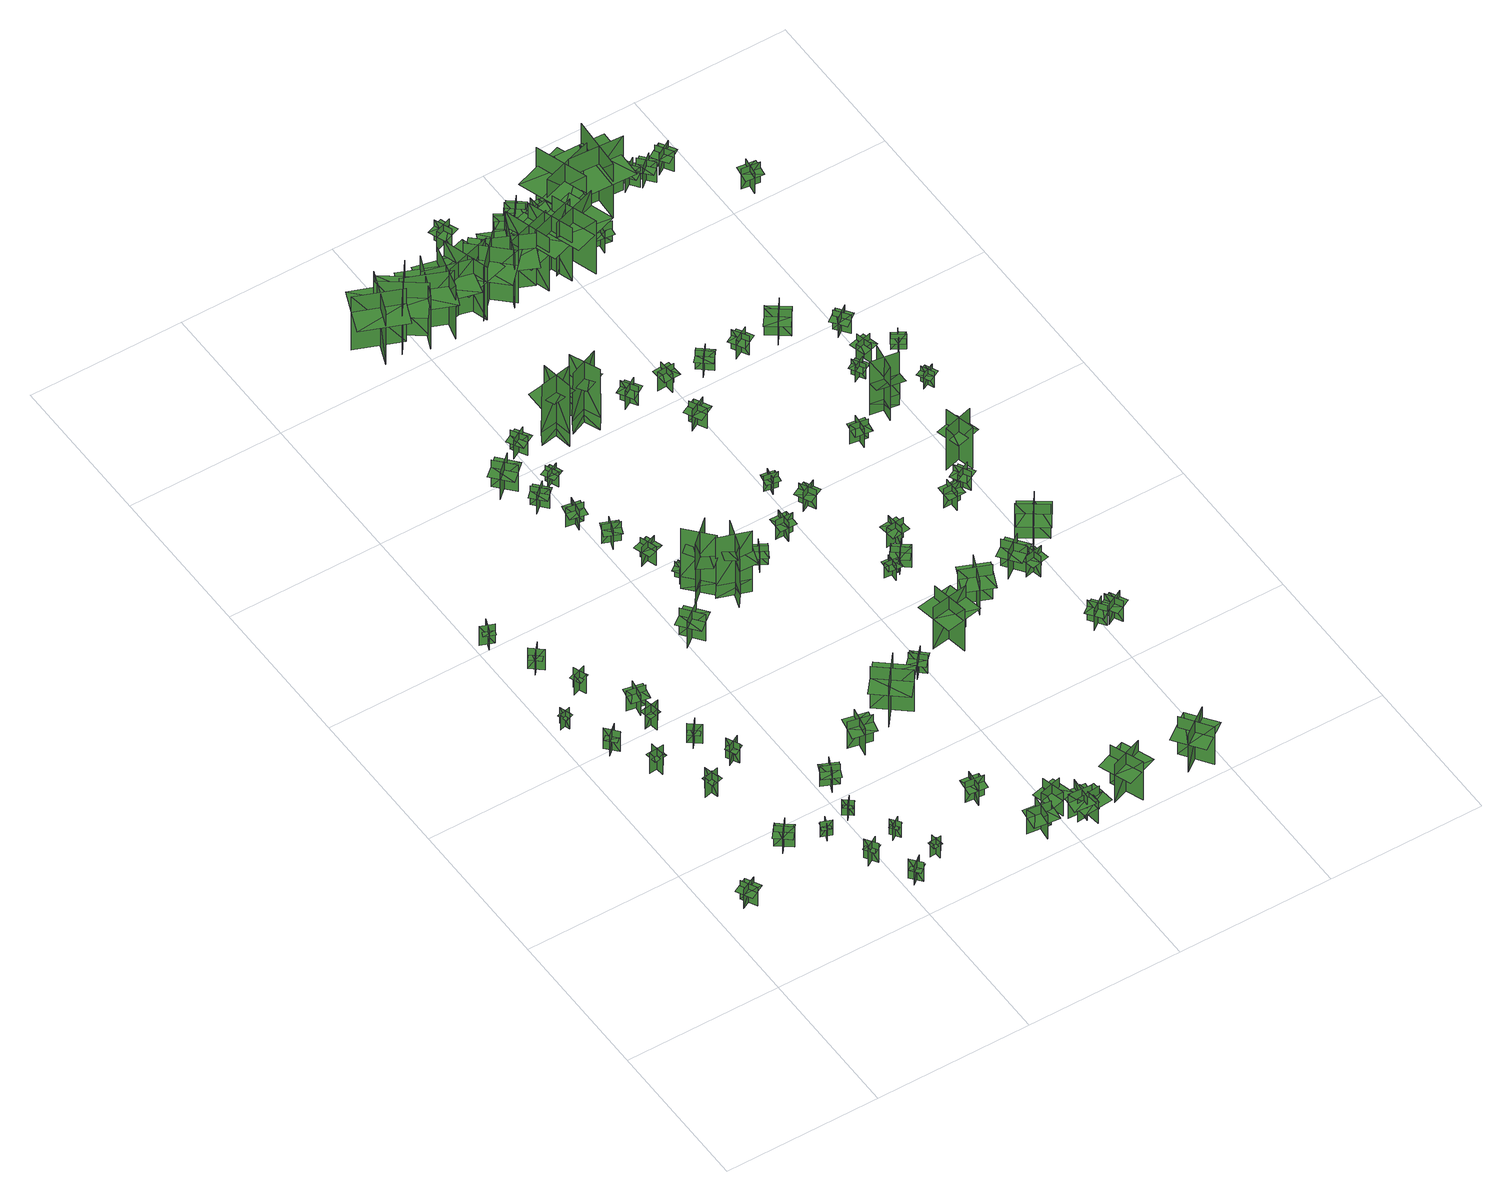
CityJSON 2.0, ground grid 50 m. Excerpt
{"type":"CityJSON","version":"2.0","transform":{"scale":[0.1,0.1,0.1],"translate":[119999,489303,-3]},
"CityObjects":{
"tree1":{"type":"SolitaryVegetationObject","geometry":[{"type":"MultiSurface","lod":"1","boundaries":[[[0,1,2]],[[0,2,3]],[[4,5,6]],[[4,6,7]],[[8,9,10]],[[8,10,11]],[[8,11,12]],[[8,12,13]]]}]},
"tree2":{"type":"SolitaryVegetationObject","geometry":[{"type":"MultiSurface","lod":"1","boundaries":[[[14,15,16]],[[14,16,17]],[[18,19,20]],[[18,20,21]],[[22,23,24]],[[22,24,25]],[[22,25,26]],[[22,26,27]]]}]},
"tree3":{"type":"SolitaryVegetationObject","geometry":[{"type":"MultiSurface","lod":"1","boundaries":[[[28,29,30]],[[28,30,31]],[[32,33,34]],[[32,34,35]],[[36,37,38]],[[36,38,39]],[[36,39,40]],[[36,40,41]]]}]},
"tree4":{"type":"SolitaryVegetationObject","geometry":[{"type":"MultiSurface","lod":"1","boundaries":[[[42,43,44]],[[42,44,45]],[[46,47,48]],[[46,48,49]],[[50,51,52]],[[50,52,53]],[[50,53,54]],[[50,54,55]]]}]},
"tree5":{"type":"SolitaryVegetationObject","geometry":[{"type":"MultiSurface","lod":"1","boundaries":[[[56,57,58]],[[56,58,59]],[[60,61,62]],[[60,62,63]],[[64,65,66]],[[64,66,67]],[[64,67,68]],[[64,68,69]]]}]},
"tree6":{"type":"SolitaryVegetationObject","geometry":[{"type":"MultiSurface","lod":"1","boundaries":[[[70,71,72]],[[70,72,73]],[[74,75,76]],[[74,76,77]],[[78,79,80]],[[78,80,81]],[[78,81,82]],[[78,82,83]]]}]},
"tree7":{"type":"SolitaryVegetationObject","geometry":[{"type":"MultiSurface","lod":"1","boundaries":[[[84,85,86]],[[84,86,87]],[[88,89,90]],[[88,90,91]],[[92,93,94]],[[92,94,95]],[[92,95,96]],[[92,96,97]]]}]},
"tree8":{"type":"SolitaryVegetationObject","geometry":[{"type":"MultiSurface","lod":"1","boundaries":[[[98,99,100]],[[98,100,101]],[[102,103,104]],[[102,104,105]],[[106,107,108]],[[106,108,109]],[[106,109,110]],[[106,110,111]]]}]},
"tree9":{"type":"SolitaryVegetationObject","geometry":[{"type":"MultiSurface","lod":"1","boundaries":[[[112,113,114]],[[112,114,115]],[[116,117,118]],[[116,118,119]],[[120,121,122]],[[120,122,123]],[[120,123,124]],[[120,124,125]]]}]},
"tree10":{"type":"SolitaryVegetationObject","geometry":[{"type":"MultiSurface","lod":"1","boundaries":[[[126,127,128]],[[126,128,129]],[[130,131,132]],[[130,132,133]],[[134,135,136]],[[134,136,137]],[[134,137,138]],[[134,138,139]]]}]},
"tree11":{"type":"SolitaryVegetationObject","geometry":[{"type":"MultiSurface","lod":"1","boundaries":[[[140,141,142]],[[140,142,143]],[[144,145,146]],[[144,146,147]],[[148,149,150]],[[148,150,151]],[[148,151,152]],[[148,152,153]]]}]},
"tree12":{"type":"SolitaryVegetationObject","geometry":[{"type":"MultiSurface","lod":"1","boundaries":[[[154,155,156]],[[154,156,157]],[[158,159,160]],[[158,160,161]],[[162,163,164]],[[162,164,165]],[[162,165,166]],[[162,166,167]]]}]},
"tree13":{"type":"SolitaryVegetationObject","geometry":[{"type":"MultiSurface","lod":"1","boundaries":[[[168,169,170]],[[168,170,171]],[[172,173,174]],[[172,174,175]],[[176,177,178]],[[176,178,179]],[[176,179,180]],[[176,180,181]]]}]},
"tree14":{"type":"SolitaryVegetationObject","geometry":[{"type":"MultiSurface","lod":"1","boundaries":[[[182,183,184]],[[182,184,185]],[[186,187,188]],[[186,188,189]],[[190,191,192]],[[190,192,193]],[[190,193,194]],[[190,194,195]]]}]},
"tree15":{"type":"SolitaryVegetationObject","geometry":[{"type":"MultiSurface","lod":"1","boundaries":[[[196,197,198]],[[196,198,199]],[[200,201,202]],[[200,202,203]],[[204,205,206]],[[204,206,207]],[[204,207,208]],[[204,208,209]]]}]},
"tree16":{"type":"SolitaryVegetationObject","geometry":[{"type":"MultiSurface","lod":"1","boundaries":[[[210,211,212]],[[210,212,213]],[[214,215,216]],[[214,216,217]],[[218,219,220]],[[218,220,221]],[[218,221,222]],[[218,222,223]]]}]},
"tree17":{"type":"SolitaryVegetationObject","geometry":[{"type":"MultiSurface","lod":"1","boundaries":[[[224,225,226]],[[224,226,227]],[[228,229,230]],[[228,230,231]],[[232,233,234]],[[232,234,235]],[[232,235,236]],[[232,236,237]]]}]},
"tree18":{"type":"SolitaryVegetationObject","geometry":[{"type":"MultiSurface","lod":"1","boundaries":[[[238,239,240]],[[238,240,241]],[[242,243,244]],[[242,244,245]],[[246,247,248]],[[246,248,249]],[[246,249,250]],[[246,250,251]]]}]},
"tree19":{"type":"SolitaryVegetationObject","geometry":[{"type":"MultiSurface","lod":"1","boundaries":[[[252,253,254]],[[252,254,255]],[[256,257,258]],[[256,258,259]],[[260,261,262]],[[260,262,263]],[[260,263,264]],[[260,264,265]]]}]},
"tree20":{"type":"SolitaryVegetationObject","geometry":[{"type":"MultiSurface","lod":"1","boundaries":[[[266,267,268]],[[266,268,269]],[[270,271,272]],[[270,272,273]],[[274,275,276]],[[274,276,277]],[[274,277,278]],[[274,278,279]]]}]},
"tree21":{"type":"SolitaryVegetationObject","geometry":[{"type":"MultiSurface","lod":"1","boundaries":[[[280,281,282]],[[280,282,283]],[[284,285,286]],[[284,286,287]],[[288,289,290]],[[288,290,291]],[[288,291,292]],[[288,292,293]]]}]},
"tree22":{"type":"SolitaryVegetationObject","geometry":[{"type":"MultiSurface","lod":"1","boundaries":[[[294,295,296]],[[294,296,297]],[[298,299,300]],[[298,300,301]],[[302,303,304]],[[302,304,305]],[[302,305,306]],[[302,306,307]]]}]},
"tree23":{"type":"SolitaryVegetationObject","geometry":[{"type":"MultiSurface","lod":"1","boundaries":[[[308,309,310]],[[308,310,311]],[[312,313,314]],[[312,314,315]],[[316,317,318]],[[316,318,319]],[[316,319,320]],[[316,320,321]]]}]},
"tree24":{"type":"SolitaryVegetationObject","geometry":[{"type":"MultiSurface","lod":"1","boundaries":[[[322,323,324]],[[322,324,325]],[[326,327,328]],[[326,328,329]],[[330,331,332]],[[330,332,333]],[[330,333,334]],[[330,334,335]]]}]},
"tree25":{"type":"SolitaryVegetationObject","geometry":[{"type":"MultiSurface","lod":"1","boundaries":[[[336,337,338]],[[336,338,339]],[[340,341,342]],[[340,342,343]],[[344,345,346]],[[344,346,347]],[[344,347,348]],[[344,348,349]]]}]},
"tree26":{"type":"SolitaryVegetationObject","geometry":[{"type":"MultiSurface","lod":"1","boundaries":[[[350,351,352]],[[350,352,353]],[[354,355,356]],[[354,356,357]],[[358,359,360]],[[358,360,361]],[[358,361,362]],[[358,362,363]]]}]},
"tree27":{"type":"SolitaryVegetationObject","geometry":[{"type":"MultiSurface","lod":"1","boundaries":[[[364,365,366]],[[364,366,367]],[[368,369,370]],[[368,370,371]],[[372,373,374]],[[372,374,375]],[[372,375,376]],[[372,376,377]]]}]},
"tree28":{"type":"SolitaryVegetationObject","geometry":[{"type":"MultiSurface","lod":"1","boundaries":[[[378,379,380]],[[378,380,381]],[[382,383,384]],[[382,384,385]],[[386,387,388]],[[386,388,389]],[[386,389,390]],[[386,390,391]]]}]},
"tree29":{"type":"SolitaryVegetationObject","geometry":[{"type":"MultiSurface","lod":"1","boundaries":[[[392,393,394]],[[392,394,395]],[[396,397,398]],[[396,398,399]],[[400,401,402]],[[400,402,403]],[[400,403,404]],[[400,404,405]]]}]},
"tree30":{"type":"SolitaryVegetationObject","geometry":[{"type":"MultiSurface","lod":"1","boundaries":[[[406,407,408]],[[406,408,409]],[[410,411,412]],[[410,412,413]],[[414,415,416]],[[414,416,417]],[[414,417,418]],[[414,418,419]]]}]},
"tree31":{"type":"SolitaryVegetationObject","geometry":[{"type":"MultiSurface","lod":"1","boundaries":[[[420,421,422]],[[420,422,423]],[[424,425,426]],[[424,426,427]],[[428,429,430]],[[428,430,431]],[[428,431,432]],[[428,432,433]]]}]},
"tree32":{"type":"SolitaryVegetationObject","geometry":[{"type":"MultiSurface","lod":"1","boundaries":[[[434,435,436]],[[434,436,437]],[[438,439,440]],[[438,440,441]],[[442,443,444]],[[442,444,445]],[[442,445,446]],[[442,446,447]]]}]},
"tree33":{"type":"SolitaryVegetationObject","geometry":[{"type":"MultiSurface","lod":"1","boundaries":[[[448,449,450]],[[448,450,451]],[[452,453,454]],[[452,454,455]],[[456,457,453]],[[456,453,452]],[[458,459,449]],[[458,449,448]],[[460,461,462]],[[460,462,463]],[[464,465,466]],[[464,466,467]]]}]},
"tree34":{"type":"SolitaryVegetationObject","geometry":[{"type":"MultiSurface","lod":"1","boundaries":[[[468,469,470]],[[468,470,471]],[[472,473,474]],[[472,474,475]],[[476,477,478]],[[476,478,479]],[[476,479,480]],[[476,480,481]]]}]},
"tree35":{"type":"SolitaryVegetationObject","geometry":[{"type":"MultiSurface","lod":"1","boundaries":[[[482,483,484]],[[482,484,485]],[[486,487,488]],[[486,488,489]],[[490,491,492]],[[490,492,493]],[[490,493,494]],[[490,494,495]]]}]},
"tree36":{"type":"SolitaryVegetationObject","geometry":[{"type":"MultiSurface","lod":"1","boundaries":[[[496,497,498]],[[496,498,499]],[[500,501,502]],[[500,502,503]],[[504,505,501]],[[504,501,500]],[[506,507,497]],[[506,497,496]],[[508,509,510]],[[508,510,511]],[[512,513,514]],[[512,514,515]]]}]},
"tree37":{"type":"SolitaryVegetationObject","geometry":[{"type":"MultiSurface","lod":"1","boundaries":[[[516,517,518]],[[516,518,519]],[[520,521,522]],[[520,522,523]],[[524,525,526]],[[524,526,527]],[[524,527,528]],[[524,528,529]]]}]},
"tree38":{"type":"SolitaryVegetationObject","geometry":[{"type":"MultiSurface","lod":"1","boundaries":[[[530,531,532]],[[530,532,533]],[[534,535,536]],[[534,536,537]],[[538,539,540]],[[538,540,541]],[[538,541,542]],[[538,542,543]]]}]},
"tree39":{"type":"SolitaryVegetationObject","geometry":[{"type":"MultiSurface","lod":"1","boundaries":[[[544,545,546]],[[544,546,547]],[[548,549,550]],[[548,550,551]],[[552,553,554]],[[552,554,555]],[[552,555,556]],[[552,556,557]]]}]},
"tree40":{"type":"SolitaryVegetationObject","geometry":[{"type":"MultiSurface","lod":"1","boundaries":[[[558,559,560]],[[558,560,561]],[[562,563,564]],[[562,564,565]],[[566,567,568]],[[566,568,569]],[[566,569,570]],[[566,570,571]]]}]},
"tree41":{"type":"SolitaryVegetationObject","geometry":[{"type":"MultiSurface","lod":"1","boundaries":[[[572,573,574]],[[572,574,575]],[[576,577,578]],[[576,578,579]],[[580,581,582]],[[580,582,583]],[[580,583,584]],[[580,584,585]]]}]},
"tree42":{"type":"SolitaryVegetationObject","geometry":[{"type":"MultiSurface","lod":"1","boundaries":[[[586,587,588]],[[586,588,589]],[[590,591,592]],[[590,592,593]],[[594,595,591]],[[594,591,590]],[[596,597,587]],[[596,587,586]],[[598,599,600]],[[598,600,601]],[[602,603,604]],[[602,604,605]]]}]},
"tree43":{"type":"SolitaryVegetationObject","geometry":[{"type":"MultiSurface","lod":"1","boundaries":[[[606,607,608]],[[606,608,609]],[[610,611,612]],[[610,612,613]],[[614,615,616]],[[614,616,617]],[[614,617,618]],[[614,618,619]]]}]},
"tree44":{"type":"SolitaryVegetationObject","geometry":[{"type":"MultiSurface","lod":"1","boundaries":[[[620,621,622]],[[620,622,623]],[[624,625,626]],[[624,626,627]],[[628,629,630]],[[628,630,631]],[[628,631,632]],[[628,632,633]]]}]},
"tree45":{"type":"SolitaryVegetationObject","geometry":[{"type":"MultiSurface","lod":"1","boundaries":[[[634,635,636]],[[634,636,637]],[[638,639,640]],[[638,640,641]],[[642,643,644]],[[642,644,645]],[[642,645,646]],[[642,646,647]]]}]},
"tree46":{"type":"SolitaryVegetationObject","geometry":[{"type":"MultiSurface","lod":"1","boundaries":[[[648,649,650]],[[648,650,651]],[[652,653,654]],[[652,654,655]],[[656,657,653]],[[656,653,652]],[[658,659,649]],[[658,649,648]],[[660,661,662]],[[660,662,663]],[[664,665,666]],[[664,666,667]]]}]},
"tree47":{"type":"SolitaryVegetationObject","geometry":[{"type":"MultiSurface","lod":"1","boundaries":[[[668,669,670]],[[668,670,671]],[[672,673,674]],[[672,674,675]],[[676,677,678]],[[676,678,679]],[[676,679,680]],[[676,680,681]]]}]},
"tree48":{"type":"SolitaryVegetationObject","geometry":[{"type":"MultiSurface","lod":"1","boundaries":[[[682,683,684]],[[682,684,685]],[[686,687,688]],[[686,688,689]],[[690,691,692]],[[690,692,693]],[[690,693,694]],[[690,694,695]]]}]},
"tree49":{"type":"SolitaryVegetationObject","geometry":[{"type":"MultiSurface","lod":"1","boundaries":[[[696,697,698]],[[696,698,699]],[[700,701,702]],[[700,702,703]],[[704,705,706]],[[704,706,707]],[[704,707,708]],[[704,708,709]]]}]},
"tree50":{"type":"SolitaryVegetationObject","geometry":[{"type":"MultiSurface","lod":"1","boundaries":[[[710,711,712]],[[710,712,713]],[[714,715,716]],[[714,716,717]],[[718,719,720]],[[718,720,721]],[[718,721,722]],[[718,722,723]]]}]},
"tree51":{"type":"SolitaryVegetationObject","geometry":[{"type":"MultiSurface","lod":"1","boundaries":[[[724,725,726]],[[724,726,727]],[[728,729,730]],[[728,730,731]],[[732,733,734]],[[732,734,735]],[[732,735,736]],[[732,736,737]]]}]},
"tree52":{"type":"SolitaryVegetationObject","geometry":[{"type":"MultiSurface","lod":"1","boundaries":[[[738,739,740]],[[738,740,741]],[[742,743,744]],[[742,744,745]],[[746,747,748]],[[746,748,749]],[[746,749,750]],[[746,750,751]]]}]},
"tree53":{"type":"SolitaryVegetationObject","geometry":[{"type":"MultiSurface","lod":"1","boundaries":[[[752,753,754]],[[752,754,755]],[[756,757,758]],[[756,758,759]],[[760,761,762]],[[760,762,763]],[[760,763,764]],[[760,764,765]]]}]},
"tree54":{"type":"SolitaryVegetationObject","geometry":[{"type":"MultiSurface","lod":"1","boundaries":[[[766,767,768]],[[766,768,769]],[[770,771,772]],[[770,772,773]],[[774,775,776]],[[774,776,777]],[[774,777,778]],[[774,778,779]]]}]},
"tree55":{"type":"SolitaryVegetationObject","geometry":[{"type":"MultiSurface","lod":"1","boundaries":[[[780,781,782]],[[780,782,783]],[[784,785,786]],[[784,786,787]],[[788,789,790]],[[788,790,791]],[[788,791,792]],[[788,792,793]]]}]},
"tree56":{"type":"SolitaryVegetationObject","geometry":[{"type":"MultiSurface","lod":"1","boundaries":[[[794,795,796]],[[794,796,797]],[[798,799,800]],[[798,800,801]],[[802,803,804]],[[802,804,805]],[[802,805,806]],[[802,806,807]]]}]},
"tree57":{"type":"SolitaryVegetationObject","geometry":[{"type":"MultiSurface","lod":"1","boundaries":[[[808,809,810]],[[808,810,811]],[[812,813,814]],[[812,814,815]],[[816,817,818]],[[816,818,819]],[[816,819,820]],[[816,820,821]]]}]},
"tree58":{"type":"SolitaryVegetationObject","geometry":[{"type":"MultiSurface","lod":"1","boundaries":[[[822,823,824]],[[822,824,825]],[[826,827,828]],[[826,828,829]],[[830,831,832]],[[830,832,833]],[[830,833,834]],[[830,834,835]]]}]},
"tree59":{"type":"SolitaryVegetationObject","geometry":[{"type":"MultiSurface","lod":"1","boundaries":[[[836,837,838]],[[836,838,839]],[[840,841,842]],[[840,842,843]],[[844,845,846]],[[844,846,847]],[[844,847,848]],[[844,848,849]]]}]},
"tree60":{"type":"SolitaryVegetationObject","geometry":[{"type":"MultiSurface","lod":"1","boundaries":[[[850,851,852]],[[850,852,853]],[[854,855,856]],[[854,856,857]],[[858,859,860]],[[858,860,861]],[[858,861,862]],[[858,862,863]]]}]},
"tree61":{"type":"SolitaryVegetationObject","geometry":[{"type":"MultiSurface","lod":"1","boundaries":[[[864,865,866]],[[864,866,867]],[[868,869,870]],[[868,870,871]],[[872,873,874]],[[872,874,875]],[[872,875,876]],[[872,876,877]]]}]},
"tree62":{"type":"SolitaryVegetationObject","geometry":[{"type":"MultiSurface","lod":"1","boundaries":[[[878,879,880]],[[878,880,881]],[[882,883,884]],[[882,884,885]],[[886,887,888]],[[886,888,889]],[[886,889,890]],[[886,890,891]]]}]},
"tree63":{"type":"SolitaryVegetationObject","geometry":[{"type":"MultiSurface","lod":"1","boundaries":[[[892,893,894]],[[892,894,895]],[[896,897,898]],[[896,898,899]],[[900,901,902]],[[900,902,903]],[[900,903,904]],[[900,904,905]]]}]},
"tree64":{"type":"SolitaryVegetationObject","geometry":[{"type":"MultiSurface","lod":"1","boundaries":[[[906,907,908]],[[906,908,909]],[[910,911,912]],[[910,912,913]],[[914,915,916]],[[914,916,917]],[[914,917,918]],[[914,918,919]]]}]},
"tree65":{"type":"SolitaryVegetationObject","geometry":[{"type":"MultiSurface","lod":"1","boundaries":[[[920,921,922]],[[920,922,923]],[[924,925,926]],[[924,926,927]],[[928,929,930]],[[928,930,931]],[[928,931,932]],[[928,932,933]]]}]},
"tree66":{"type":"SolitaryVegetationObject","geometry":[{"type":"MultiSurface","lod":"1","boundaries":[[[934,935,936]],[[934,936,937]],[[938,939,940]],[[938,940,941]],[[942,943,944]],[[942,944,945]],[[942,945,946]],[[942,946,947]]]}]},
"tree67":{"type":"SolitaryVegetationObject","geometry":[{"type":"MultiSurface","lod":"1","boundaries":[[[948,949,950]],[[948,950,951]],[[952,953,954]],[[952,954,955]],[[956,957,958]],[[956,958,959]],[[956,959,960]],[[956,960,961]]]}]},
"tree68":{"type":"SolitaryVegetationObject","geometry":[{"type":"MultiSurface","lod":"1","boundaries":[[[962,963,964]],[[962,964,965]],[[966,967,968]],[[966,968,969]],[[970,971,972]],[[970,972,973]],[[970,973,974]],[[970,974,975]]]}]},
"tree69":{"type":"SolitaryVegetationObject","geometry":[{"type":"MultiSurface","lod":"1","boundaries":[[[976,977,978]],[[976,978,979]],[[980,981,982]],[[980,982,983]],[[984,985,986]],[[984,986,987]],[[984,987,988]],[[984,988,989]]]}]},
"tree70":{"type":"SolitaryVegetationObject","geometry":[{"type":"MultiSurface","lod":"1","boundaries":[[[990,991,992]],[[990,992,993]],[[994,995,996]],[[994,996,997]],[[998,999,1000]],[[998,1000,1001]],[[998,1001,1002]],[[998,1002,1003]]]}]},
"tree71":{"type":"SolitaryVegetationObject","geometry":[{"type":"MultiSurface","lod":"1","boundaries":[[[1004,1005,1006]],[[1004,1006,1007]],[[1008,1009,1010]],[[1008,1010,1011]],[[1012,1013,1014]],[[1012,1014,1015]],[[1012,1015,1016]],[[1012,1016,1017]]]}]},
"tree72":{"type":"SolitaryVegetationObject","geometry":[{"type":"MultiSurface","lod":"1","boundaries":[[[1018,1019,1020]],[[1018,1020,1021]],[[1022,1023,1024]],[[1022,1024,1025]],[[1026,1027,1028]],[[1026,1028,1029]],[[1026,1029,1030]],[[1026,1030,1031]]]}]},
"tree73":{"type":"SolitaryVegetationObject","geometry":[{"type":"MultiSurface","lod":"1","boundaries":[[[1032,1033,1034]],[[1032,1034,1035]],[[1036,1037,1038]],[[1036,1038,1039]],[[1040,1041,1042]],[[1040,1042,1043]],[[1040,1043,1044]],[[1040,1044,1045]]]}]},
"tree74":{"type":"SolitaryVegetationObject","geometry":[{"type":"MultiSurface","lod":"1","boundaries":[[[1046,1047,1048]],[[1046,1048,1049]],[[1050,1051,1052]],[[1050,1052,1053]],[[1054,1055,1056]],[[1054,1056,1057]],[[1054,1057,1058]],[[1054,1058,1059]]]}]},
"tree75":{"type":"SolitaryVegetationObject","geometry":[{"type":"MultiSurface","lod":"1","boundaries":[[[1060,1061,1062]],[[1060,1062,1063]],[[1064,1065,1066]],[[1064,1066,1067]],[[1068,1069,1070]],[[1068,1070,1071]],[[1068,1071,1072]],[[1068,1072,1073]]]}]},
"tree76":{"type":"SolitaryVegetationObject","geometry":[{"type":"MultiSurface","lod":"1","boundaries":[[[1074,1075,1076]],[[1074,1076,1077]],[[1078,1079,1080]],[[1078,1080,1081]],[[1082,1083,1084]],[[1082,1084,1085]],[[1082,1085,1086]],[[1082,1086,1087]]]}]},
"tree77":{"type":"SolitaryVegetationObject","geometry":[{"type":"MultiSurface","lod":"1","boundaries":[[[1088,1089,1090]],[[1088,1090,1091]],[[1092,1093,1094]],[[1092,1094,1095]],[[1096,1097,1098]],[[1096,1098,1099]],[[1096,1099,1100]],[[1096,1100,1101]]]}]},
"tree78":{"type":"SolitaryVegetationObject","geometry":[{"type":"MultiSurface","lod":"1","boundaries":[[[1102,1103,1104]],[[1102,1104,1105]],[[1106,1107,1108]],[[1106,1108,1109]],[[1110,1111,1112]],[[1110,1112,1113]],[[1110,1113,1114]],[[1110,1114,1115]]]}]},
"tree79":{"type":"SolitaryVegetationObject","geometry":[{"type":"MultiSurface","lod":"1","boundaries":[[[1116,1117,1118]],[[1116,1118,1119]],[[1120,1121,1122]],[[1120,1122,1123]],[[1124,1125,1126]],[[1124,1126,1127]],[[1124,1127,1128]],[[1124,1128,1129]]]}]},
"tree80":{"type":"SolitaryVegetationObject","geometry":[{"type":"MultiSurface","lod":"1","boundaries":[[[1130,1131,1132]],[[1130,1132,1133]],[[1134,1135,1136]],[[1134,1136,1137]],[[1138,1139,1140]],[[1138,1140,1141]],[[1138,1141,1142]],[[1138,1142,1143]]]}]},
"tree81":{"type":"SolitaryVegetationObject","geometry":[{"type":"MultiSurface","lod":"1","boundaries":[[[1144,1145,1146]],[[1144,1146,1147]],[[1148,1149,1150]],[[1148,1150,1151]],[[1152,1153,1154]],[[1152,1154,1155]],[[1152,1155,1156]],[[1152,1156,1157]]]}]},
"tree82":{"type":"SolitaryVegetationObject","geometry":[{"type":"MultiSurface","lod":"1","boundaries":[[[1158,1159,1160]],[[1158,1160,1161]],[[1162,1163,1164]],[[1162,1164,1165]],[[1166,1167,1168]],[[1166,1168,1169]],[[1166,1169,1170]],[[1166,1170,1171]]]}]},
"tree83":{"type":"SolitaryVegetationObject","geometry":[{"type":"MultiSurface","lod":"1","boundaries":[[[1172,1173,1174]],[[1172,1174,1175]],[[1176,1177,1178]],[[1176,1178,1179]],[[1180,1181,1177]],[[1180,1177,1176]],[[1182,1183,1173]],[[1182,1173,1172]],[[1184,1185,1186]],[[1184,1186,1187]],[[1188,1189,1190]],[[1188,1190,1191]]]}]},
"tree84":{"type":"SolitaryVegetationObject","geometry":[{"type":"MultiSurface","lod":"1","boundaries":[[[1192,1193,1194]],[[1192,1194,1195]],[[1196,1197,1198]],[[1196,1198,1199]],[[1200,1201,1202]],[[1200,1202,1203]],[[1200,1203,1204]],[[1200,1204,1205]]]}]},
"tree85":{"type":"SolitaryVegetationObject","geometry":[{"type":"MultiSurface","lod":"1","boundaries":[[[1206,1207,1208]],[[1206,1208,1209]],[[1210,1211,1212]],[[1210,1212,1213]],[[1214,1215,1216]],[[1214,1216,1217]],[[1214,1217,1218]],[[1214,1218,1219]]]}]},
"tree86":{"type":"SolitaryVegetationObject","geometry":[{"type":"MultiSurface","lod":"1","boundaries":[[[1220,1221,1222]],[[1220,1222,1223]],[[1224,1225,1226]],[[1224,1226,1227]],[[1228,1229,1230]],[[1228,1230,1231]],[[1228,1231,1232]],[[1228,1232,1233]]]}]},
"tree87":{"type":"SolitaryVegetationObject","geometry":[{"type":"MultiSurface","lod":"1","boundaries":[[[1234,1235,1236]],[[1234,1236,1237]],[[1238,1239,1240]],[[1238,1240,1241]],[[1242,1243,1244]],[[1242,1244,1245]],[[1242,1245,1246]],[[1242,1246,1247]]]}]},
"tree88":{"type":"SolitaryVegetationObject","geometry":[{"type":"MultiSurface","lod":"1","boundaries":[[[1248,1249,1250]],[[1248,1250,1251]],[[1252,1253,1254]],[[1252,1254,1255]],[[1256,1257,1258]],[[1256,1258,1259]],[[1256,1259,1260]],[[1256,1260,1261]]]}]},
"tree89":{"type":"SolitaryVegetationObject","geometry":[{"type":"MultiSurface","lod":"1","boundaries":[[[1262,1263,1264]],[[1262,1264,1265]],[[1266,1267,1268]],[[1266,1268,1269]],[[1270,1271,1272]],[[1270,1272,1273]],[[1270,1273,1274]],[[1270,1274,1275]]]}]},
"tree90":{"type":"SolitaryVegetationObject","geometry":[{"type":"MultiSurface","lod":"1","boundaries":[[[1276,1277,1278]],[[1276,1278,1279]],[[1280,1281,1282]],[[1280,1282,1283]],[[1284,1285,1286]],[[1284,1286,1287]],[[1284,1287,1288]],[[1284,1288,1289]]]}]},
"tree91":{"type":"SolitaryVegetationObject","geometry":[{"type":"MultiSurface","lod":"1","boundaries":[[[1290,1291,1292]],[[1290,1292,1293]],[[1294,1295,1296]],[[1294,1296,1297]],[[1298,1299,1300]],[[1298,1300,1301]],[[1298,1301,1302]],[[1298,1302,1303]]]}]},
"tree92":{"type":"SolitaryVegetationObject","geometry":[{"type":"MultiSurface","lod":"1","boundaries":[[[1304,1305,1306]],[[1304,1306,1307]],[[1308,1309,1310]],[[1308,1310,1311]],[[1312,1313,1314]],[[1312,1314,1315]],[[1312,1315,1316]],[[1312,1316,1317]]]}]},
"tree93":{"type":"SolitaryVegetationObject","geometry":[{"type":"MultiSurface","lod":"1","boundaries":[[[1318,1319,1320]],[[1318,1320,1321]],[[1322,1323,1324]],[[1322,1324,1325]],[[1326,1327,1328]],[[1326,1328,1329]],[[1326,1329,1330]],[[1326,1330,1331]]]}]},
"tree94":{"type":"SolitaryVegetationObject","geometry":[{"type":"MultiSurface","lod":"1","boundaries":[[[1332,1333,1334]],[[1332,1334,1335]],[[1336,1337,1338]],[[1336,1338,1339]],[[1340,1341,1342]],[[1340,1342,1343]],[[1340,1343,1344]],[[1340,1344,1345]]]}]},
"tree95":{"type":"SolitaryVegetationObject","geometry":[{"type":"MultiSurface","lod":"1","boundaries":[[[1346,1347,1348]],[[1346,1348,1349]],[[1350,1351,1352]],[[1350,1352,1353]],[[1354,1355,1356]],[[1354,1356,1357]],[[1354,1357,1358]],[[1354,1358,1359]]]}]}
},
"vertices":[
[78,309,37],[104,261,37],[104,261,113],[78,309,113],[67,274,37],[116,300,37],[116,300,113],[67,274,113],[67,274,92],[81,250,92],[129,276,92],[116,300,92],[103,325,92],[54,298,92],
[37,1103,38],[26,1137,38],[26,1137,100],[37,1103,100],[48,1124,38],[48,1124,100],[14,1113,100],[14,1113,38],[47,1124,80],[42,1138,80],[14,1129,80],[19,1115,80],[24,1100,80],[51,1109,80],
[74,958,37],[109,990,37],[109,990,120],[74,958,120],[106,956,37],[106,956,120],[74,992,120],[74,992,37],[104,957,93],[119,971,93],[94,999,93],[79,986,93],[64,973,93],[89,944,93],
[178,848,36],[130,843,36],[130,843,119],[178,848,119],[153,868,36],[153,868,119],[158,820,119],[158,820,36],[153,866,92],[133,865,92],[137,826,92],[157,828,92],[177,830,92],[173,868,92],
[266,427,36],[312,391,36],[312,391,118],[266,427,118],[271,388,36],[307,434,36],[307,434,118],[271,388,118],[271,388,95],[294,370,95],[330,416,95],[307,434,95],[284,452,95],[247,406,95],
[238,666,37],[227,713,37],[227,713,119],[238,666,119],[255,693,37],[255,693,119],[208,682,119],[208,682,37],[253,693,93],[249,712,93],[211,703,93],[216,684,93],[220,664,93],[258,673,93],
[16,1476,36],[32,1518,36],[32,1518,114],[16,1476,114],[43,1488,36],[43,1488,114],[1,1505,114],[1,1505,36],[42,1489,89],[49,1507,89],[15,1520,89],[8,1502,89],[1,1485,89],[35,1471,89],
[66,1358,37],[103,1327,37],[103,1327,120],[66,1358,120],[69,1327,37],[69,1327,120],[100,1363,120],[100,1363,37],[70,1328,93],[85,1315,93],[110,1344,93],[95,1357,93],[80,1370,93],[55,1341,93],
[160,1220,37],[118,1203,37],[118,1203,115],[160,1220,115],[132,1231,37],[132,1231,115],[149,1190,115],[149,1190,37],[133,1230,90],[115,1223,90],[129,1189,90],[146,1196,90],[164,1204,90],[150,1237,90],
[412,391,38],[399,358,38],[399,358,100],[412,391,100],[390,382,38],[390,382,100],[423,369,100],[423,369,38],[391,381,80],[386,367,80],[413,357,80],[418,371,80],[424,385,80],[396,395,80],
[472,211,40],[448,249,40],[448,249,117],[472,211,117],[479,240,40],[479,240,117],[440,216,117],[440,216,40],[477,239,92],[467,255,92],[436,236,92],[446,220,92],[456,204,92],[487,223,92],
[229,1014,37],[237,967,37],[237,967,120],[229,1014,120],[211,988,37],[211,988,120],[258,997,120],[258,997,37],[212,988,93],[216,969,93],[254,975,93],[250,995,93],[247,1015,93],[209,1008,93],
[507,86,40],[542,115,40],[542,115,117],[507,86,117],[537,83,40],[537,83,117],[508,118,117],[508,118,40],[536,84,92],[550,96,92],[527,124,92],[513,112,92],[498,100,92],[521,72,92],
[279,884,37],[314,855,37],[314,855,114],[279,884,114],[282,854,37],[282,854,114],[310,889,114],[310,889,37],[283,855,89],[298,843,89],[320,871,89],[306,883,89],[291,895,89],[268,867,89],
[264,1066,34],[206,1077,34],[206,1077,116],[264,1066,116],[241,1099,34],[231,1041,34],[231,1041,116],[241,1099,116],[241,1099,93],[212,1104,93],[202,1046,93],[231,1041,93],[260,1035,93],[271,1093,93],
[331,747,36],[371,768,36],[371,768,114],[331,747,114],[359,739,36],[359,739,114],[339,778,114],[339,778,36],[359,740,89],[375,749,89],[359,781,89],[342,772,89],[325,763,89],[342,731,89],
[515,399,36],[487,421,36],[487,421,98],[515,399,98],[513,422,36],[513,422,98],[490,394,98],[490,394,36],[512,421,78],[500,431,78],[482,408,78],[494,399,78],[505,389,78],[524,412,78],
[578,259,36],[557,288,36],[557,288,98],[578,259,98],[582,283,36],[582,283,98],[552,262,98],[552,262,36],[580,282,78],[572,294,78],[548,277,78],[557,265,78],[566,253,78],[589,270,78],
[641,157,35],[605,154,35],[605,154,97],[641,157,97],[623,173,35],[623,173,97],[626,137,97],[626,137,35],[623,171,77],[608,170,77],[610,141,77],[625,142,77],[640,144,77],[638,173,77],
[511,505,36],[536,559,36],[536,559,118],[511,505,118],[548,519,36],[495,543,36],[495,543,118],[548,519,118],[548,519,95],[561,545,95],[507,570,95],[495,543,95],[482,517,95],[536,492,95],
[680,649,37],[665,573,37],[665,573,145],[680,649,145],[637,621,37],[713,605,37],[713,605,145],[637,621,145],[637,621,115],[629,583,115],[705,567,115],[713,605,115],[721,643,115],[645,659,115],
[539,1231,33],[478,1183,33],[478,1183,141],[539,1231,141],[488,1237,33],[535,1176,33],[535,1176,141],[488,1237,141],[488,1237,111],[457,1213,111],[505,1152,111],[535,1176,111],[566,1200,111],[518,1261,111],
[793,264,47],[852,257,47],[852,257,129],[793,264,129],[817,233,47],[824,292,47],[824,292,129],[817,233,129],[817,233,106],[847,230,106],[854,288,106],[824,292,106],[795,295,106],[788,237,106],
[943,60,50],[868,69,50],[868,69,147],[943,60,147],[915,96,50],[915,96,147],[906,21,147],[906,21,50],[915,96,113],[874,101,113],[865,26,113],[906,21,113],[946,16,113],[955,91,113],
[409,1982,39],[351,1930,39],[351,1930,147],[409,1982,147],[357,1985,39],[409,1927,39],[409,1927,147],[357,1985,147],[357,1985,117],[328,1960,117],[380,1902,117],[409,1927,117],[438,1953,117],[386,2011,117],
[446,1864,41],[405,1827,41],[405,1827,118],[446,1864,118],[409,1866,41],[446,1825,41],[446,1825,118],[409,1866,118],[409,1866,97],[389,1847,97],[426,1806,97],[446,1825,97],[467,1844,97],[429,1885,97],
[470,1714,39],[479,1768,39],[479,1768,116],[470,1714,116],[500,1735,39],[445,1744,39],[445,1744,116],[500,1735,116],[500,1735,94],[505,1762,94],[450,1771,94],[445,1744,94],[441,1717,94],[495,1707,94],
[527,1652,39],[508,1600,39],[508,1600,116],[527,1652,116],[494,1637,39],[545,1617,39],[545,1617,116],[494,1637,116],[494,1637,94],[484,1611,94],[535,1591,94],[545,1617,94],[555,1643,94],[504,1663,94],
[1009,118,52],[936,99,52],[936,99,149],[1009,118,149],[969,142,52],[969,142,149],[988,68,149],[988,68,52],[969,142,115],[929,131,115],[948,58,115],[988,68,115],[1028,79,115],[1009,152,115],
[557,1538,38],[575,1486,38],[575,1486,115],[557,1538,115],[540,1505,38],[593,1523,38],[593,1523,115],[540,1505,115],[540,1505,94],[549,1479,94],[602,1497,94],[593,1523,94],[584,1549,94],[531,1531,94],
[855,721,36],[778,626,36],[778,626,205],[855,721,205],[775,713,36],[869,636,36],[869,636,205],[775,713,205],[775,713,158],[736,666,158],[830,589,158],[869,636,158],[907,683,158],[813,760,158],
[591,1392,38],[628,1417,38],[628,1417,99],[591,1392,99],[620,1386,38],[595,1423,38],[595,1423,99],[620,1386,99],[620,1386,82],[639,1399,82],[614,1435,82],[595,1423,82],[577,1410,82],[602,1374,82],
[661,1370,89],[584,1301,89],[583,1302,284],[660,1371,284],[583,1374,89],[652,1297,89],[653,1298,284],[584,1375,284],[584,1375,38],[653,1298,38],[660,1371,38],[583,1302,38],[660,1370,184],[583,1301,184],[618,1262,203],[696,1331,203],[594,1311,215],[651,1363,215],[625,1392,225],[567,1340,225],
[1051,42,20],[1057,117,20],[1057,117,116],[1051,42,116],[1086,72,20],[1086,72,116],[1011,78,116],[1011,78,20],[1086,72,83],[1090,112,83],[1014,119,83],[1011,78,83],[1007,38,83],[1083,31,83],
[493,1918,42],[511,1878,42],[511,1878,103],[493,1918,103],[482,1891,42],[523,1909,42],[523,1909,103],[482,1891,103],[482,1891,86],[491,1871,86],[531,1888,86],[523,1909,86],[514,1929,86],[473,1911,86],
[714,1325,89],[682,1227,89],[680,1227,284],[713,1325,284],[644,1290,89],[743,1258,89],[743,1258,284],[644,1291,284],[644,1291,38],[743,1258,38],[713,1325,38],[680,1227,38],[713,1325,184],[681,1227,184],[731,1210,203],[763,1309,203],[685,1240,215],[709,1314,215],[672,1326,225],[648,1253,225],
[1067,104,8],[1067,104,101],[1076,24,101],[1076,24,8],[1109,69,8],[1109,69,101],[1032,61,101],[1032,61,8],[1121,70,70],[1117,110,70],[1021,100,70],[1025,60,70],[1029,20,70],[1125,30,70],
[513,2062,41],[465,2034,41],[465,2034,118],[513,2062,118],[478,2072,41],[505,2024,41],[505,2024,118],[478,2072,118],[478,2072,96],[454,2058,96],[481,2010,96],[505,2024,96],[529,2037,96],[501,2085,96],
[361,2521,50],[417,2665,50],[417,2665,265],[361,2521,265],[456,2562,50],[311,2618,50],[311,2618,265],[456,2562,265],[456,2562,205],[484,2634,205],[340,2690,205],[311,2618,205],[283,2546,205],[427,2489,205],
[941,730,38],[978,771,38],[978,771,115],[941,730,115],[978,732,38],[937,769,38],[937,769,115],[978,732,115],[978,732,93],[997,752,93],[956,790,93],[937,769,93],[918,749,93],[959,711,93],
[834,1316,42],[785,1343,42],[785,1343,119],[834,1316,119],[824,1352,42],[797,1303,42],[797,1303,119],[824,1352,119],[824,1352,97],[799,1365,97],[773,1317,97],[797,1303,97],[821,1290,97],[848,1339,97],
[560,2040,88],[663,2057,88],[663,2056,282],[561,2038,282],[624,1994,88],[607,2097,88],[606,2096,282],[623,1994,282],[623,1994,36],[606,2096,36],[561,2038,36],[663,2056,36],[561,2039,183],[663,2056,183],[654,2108,201],[552,2091,201],[649,2054,213],[572,2040,213],[579,2002,224],[656,2015,224],
[420,2528,49],[511,2653,49],[511,2653,265],[420,2528,265],[522,2543,49],[397,2634,49],[397,2634,265],[522,2543,265],[522,2543,204],[568,2606,204],[443,2697,204],[397,2634,204],[351,2572,204],[476,2480,204],
[1191,138,3],[1231,34,3],[1231,34,157],[1191,138,157],[1161,70,3],[1264,110,3],[1264,110,157],[1161,70,157],[1161,70,114],[1180,19,114],[1284,58,114],[1264,110,114],[1244,162,114],[1141,122,114],
[557,2644,49],[498,2501,49],[498,2501,264],[557,2644,264],[461,2605,49],[605,2546,49],[605,2546,264],[461,2605,264],[461,2605,204],[432,2533,204],[575,2474,204],[605,2546,204],[634,2618,204],[491,2676,204],
[655,2028,88],[751,2068,88],[752,2066,283],[656,2026,283],[728,1998,88],[688,2093,88],[687,2093,283],[727,1997,283],[727,1997,37],[687,2093,37],[656,2026,37],[752,2066,37],[656,2027,183],[751,2067,183],[731,2115,202],[635,2075,202],[738,2061,214],[667,2031,214],[682,1994,224],[754,2025,224],
[1090,869,35],[1111,749,35],[1111,749,204],[1090,869,204],[1043,803,35],[1163,824,35],[1163,824,204],[1043,803,204],[1043,803,157],[1054,743,157],[1174,764,157],[1163,824,157],[1152,884,157],[1033,863,157],
[905,1385,39],[960,1385,39],[960,1385,116],[905,1385,116],[931,1359,39],[931,1414,39],[931,1414,116],[931,1359,116],[931,1359,94],[958,1359,94],[958,1414,94],[931,1414,94],[903,1414,94],[903,1359,94],
[613,2645,49],[576,2495,49],[576,2495,264],[613,2645,264],[525,2593,49],[675,2555,49],[675,2555,264],[525,2593,264],[525,2593,204],[506,2518,204],[656,2480,204],[675,2555,204],[694,2631,204],[543,2668,204],
[1119,1094,39],[1075,1098,39],[1075,1098,101],[1119,1094,101],[1101,1117,39],[1097,1073,39],[1097,1073,101],[1101,1117,101],[1101,1117,84],[1078,1119,84],[1075,1075,84],[1097,1073,84],[1119,1071,84],[1123,1115,84],
[597,2555,49],[746,2600,49],[746,2600,264],[597,2555,264],[688,2506,49],[643,2654,49],[643,2654,264],[688,2506,264],[688,2506,204],[762,2528,204],[718,2677,204],[643,2654,204],[569,2632,204],[614,2484,204],
[975,1552,42],[1018,1544,42],[1018,1544,104],[975,1552,104],[991,1528,42],[999,1571,42],[999,1571,104],[991,1528,104],[991,1528,87],[1013,1523,87],[1021,1567,87],[999,1571,87],[978,1575,87],[969,1532,87],
[865,2016,38],[836,2063,38],[836,2063,115],[865,2016,115],[873,2052,38],[826,2023,38],[826,2023,115],[873,2052,115],[873,2052,93],[859,2075,93],[812,2046,93],[826,2023,93],[841,1999,93],[888,2028,93],
[1404,124,6],[1469,35,6],[1469,35,159],[1404,124,159],[1392,51,6],[1481,117,6],[1481,117,159],[1392,51,159],[1392,51,116],[1424,7,116],[1514,72,116],[1481,117,116],[1449,161,116],[1359,96,116],
[1114,1126,39],[1160,1090,39],[1160,1090,121],[1114,1126,121],[1118,1087,39],[1154,1134,39],[1154,1134,121],[1118,1087,121],[1118,1087,98],[1142,1069,98],[1178,1116,98],[1154,1134,98],[1131,1152,98],[1095,1105,98],
[1025,1430,40],[1074,1455,40],[1074,1455,117],[1025,1430,117],[1060,1418,40],[1035,1468,40],[1035,1468,117],[1060,1418,117],[1060,1418,95],[1084,1430,95],[1060,1480,95],[1035,1468,95],[1010,1456,95],[1035,1406,95],
[1284,870,36],[1192,908,36],[1192,908,175],[1284,870,175],[1259,931,36],[1220,839,36],[1220,839,175],[1259,931,175],[1259,931,136],[1213,950,136],[1174,858,136],[1220,839,136],[1266,820,136],[1305,912,136],
[785,2621,49],[678,2509,49],[678,2509,264],[785,2621,264],[682,2619,49],[794,2512,49],[794,2512,264],[682,2619,264],[682,2619,204],[629,2563,204],[740,2456,204],[794,2512,204],[848,2568,204],[736,2675,204],
[947,1888,42],[974,1836,42],[974,1836,124],[947,1888,124],[935,1851,42],[988,1878,42],[988,1878,124],[935,1851,124],[935,1851,101],[949,1824,101],[1001,1852,101],[988,1878,101],[974,1904,101],[922,1877,101],
[1177,1166,40],[1171,1225,40],[1171,1225,122],[1177,1166,122],[1202,1196,40],[1143,1190,40],[1143,1190,122],[1202,1196,122],[1202,1196,99],[1199,1226,99],[1140,1220,99],[1143,1190,99],[1146,1161,99],[1205,1167,99],
[776,2503,49],[838,2645,49],[838,2645,264],[776,2503,264],[872,2540,49],[731,2603,49],[731,2603,264],[872,2540,264],[872,2540,204],[904,2611,204],[762,2673,204],[731,2603,204],[699,2532,204],[841,2469,204],
[748,2776,58],[727,2831,58],[727,2831,140],[748,2776,140],[764,2812,58],[709,2791,58],[709,2791,140],[764,2812,140],[764,2812,117],[754,2840,117],[699,2819,117],[709,2791,117],[720,2764,117],[775,2784,117],
[995,2035,38],[940,2032,38],[940,2032,115],[995,2035,115],[968,2060,38],[971,2005,38],[971,2005,115],[968,2060,115],[968,2060,94],[941,2058,94],[944,2003,94],[971,2005,94],[999,2006,94],[996,2061,94],
[891,2504,49],[845,2652,49],[845,2652,265],[891,2504,265],[940,2595,49],[792,2549,49],[792,2549,265],[940,2595,265],[940,2595,204],[917,2669,204],[769,2623,204],[792,2549,204],[815,2475,204],[963,2521,204],
[1491,609,40],[1456,656,40],[1456,656,122],[1491,609,122],[1497,648,40],[1450,613,40],[1450,613,122],[1497,648,122],[1497,648,99],[1479,672,99],[1432,636,99],[1450,613,99],[1468,589,99],[1515,625,99],
[1421,955,37],[1360,908,37],[1360,908,145],[1421,955,145],[1370,962,37],[1417,900,37],[1417,900,145],[1370,962,145],[1370,962,114],[1339,939,114],[1386,877,114],[1417,900,114],[1448,923,114],[1401,985,114],
[1406,887,38],[1464,899,38],[1464,899,120],[1406,887,120],[1439,865,38],[1427,923,38],[1427,923,120],[1439,865,120],[1439,865,97],[1468,871,97],[1456,929,97],[1427,923,97],[1398,917,97],[1410,859,97],
[1108,2049,38],[1073,2006,38],[1073,2006,115],[1108,2049,115],[1072,2045,38],[1114,2010,38],[1114,2010,115],[1072,2045,115],[1072,2045,93],[1054,2024,93],[1097,1989,93],[1114,2010,93],[1132,2031,93],[1089,2067,93],
[872,2545,51],[1019,2594,51],[1019,2594,266],[872,2545,266],[964,2498,51],[915,2645,51],[915,2645,266],[964,2498,266],[964,2498,206],[1038,2523,206],[989,2670,206],[915,2645,206],[842,2620,206],[891,2474,206],
[1501,614,34],[1553,642,34],[1553,642,116],[1501,614,116],[1539,603,34],[1511,655,34],[1511,655,116],[1539,603,116],[1539,603,93],[1565,617,93],[1537,669,93],[1511,655,93],[1485,640,93],[1513,589,93],
[924,2728,55],[873,2757,55],[873,2757,137],[924,2728,137],[914,2766,55],[884,2715,55],[884,2715,137],[914,2766,137],[914,2766,114],[888,2780,114],[859,2729,114],[884,2715,114],[910,2700,114],[939,2751,114],
[1385,1255,38],[1384,1200,38],[1384,1200,115],[1385,1255,115],[1358,1230,38],[1413,1229,38],[1413,1229,115],[1358,1230,115],[1358,1230,93],[1358,1202,93],[1413,1202,93],[1413,1229,93],[1414,1257,93],[1359,1258,93],
[1328,1564,39],[1273,1572,39],[1273,1572,116],[1328,1564,116],[1306,1594,39],[1299,1539,39],[1299,1539,116],[1306,1594,116],[1306,1594,94],[1279,1597,94],[1271,1542,94],[1299,1539,94],[1326,1535,94],[1334,1590,94],
[984,2630,52],[1034,2483,52],[1034,2483,267],[984,2630,267],[938,2537,52],[1085,2587,52],[1085,2587,267],[938,2537,267],[938,2537,207],[963,2464,207],[1110,2514,207],[1085,2587,207],[1060,2660,207],[913,2611,207],
[974,2749,52],[928,2785,52],[928,2785,134],[974,2749,134],[970,2788,52],[933,2741,52],[933,2741,134],[970,2788,134],[970,2788,111],[947,2806,111],[910,2760,111],[933,2741,111],[956,2723,111],[993,2769,111],
[1543,972,36],[1461,1029,36],[1461,1029,175],[1543,972,175],[1531,1038,36],[1475,956,36],[1475,956,175],[1531,1038,175],[1531,1038,136],[1490,1066,136],[1434,984,136],[1475,956,136],[1516,927,136],[1572,1009,136],
[971,2726,52],[1030,2730,52],[1030,2730,134],[971,2726,134],[1001,2700,52],[996,2759,52],[996,2759,134],[1001,2700,134],[1001,2700,111],[1030,2702,111],[1026,2761,111],[996,2759,111],[967,2757,111],[971,2698,111],
[1225,2004,40],[1197,2052,40],[1197,2052,117],[1225,2004,117],[1235,2039,40],[1187,2012,40],[1187,2012,117],[1235,2039,117],[1235,2039,96],[1221,2063,96],[1173,2036,96],[1187,2012,96],[1200,1988,96],[1248,2015,96],
[1456,1241,41],[1430,1290,41],[1430,1290,118],[1456,1241,118],[1467,1276,41],[1418,1250,41],[1418,1250,118],[1467,1276,118],[1467,1276,96],[1454,1301,96],[1405,1274,96],[1418,1250,96],[1432,1226,96],[1480,1252,96],
[1135,2556,57],[1069,2566,57],[1069,2566,141],[1135,2556,141],[1103,2599,57],[1094,2532,57],[1094,2532,141],[1103,2599,141],[1132,2561,114],[1135,2592,114],[1069,2600,114],[1065,2570,114],[1061,2539,114],[1128,2531,114],
[1174,2745,46],[1007,2690,46],[1007,2690,265],[1174,2745,265],[1049,2808,46],[1105,2641,46],[1105,2641,265],[1049,2808,265],[1160,2754,194],[1133,2831,194],[967,2772,194],[994,2695,194],[1021,2618,194],[1187,2677,194],
[1538,1372,37],[1443,1345,37],[1443,1345,207],[1538,1372,207],[1481,1404,37],[1481,1404,207],[1507,1309,207],[1507,1309,37],[1482,1401,152],[1442,1390,152],[1463,1313,152],[1503,1324,152],[1543,1335,152],[1522,1412,152],
[1468,1618,85],[1379,1632,85],[1379,1633,255],[1468,1619,255],[1428,1673,85],[1414,1584,85],[1415,1584,255],[1429,1673,255],[1429,1673,40],[1415,1584,40],[1468,1619,40],[1379,1633,40],[1468,1619,168],[1379,1633,168],[1372,1587,184],[1461,1573,184],[1391,1631,195],[1458,1621,195],[1463,1655,204],[1396,1665,204],
[1313,1993,38],[1358,2056,38],[1358,2056,146],[1313,1993,146],[1364,2001,38],[1301,2046,38],[1301,2046,146],[1364,2001,146],[1364,2001,116],[1386,2033,116],[1323,2078,116],[1301,2046,116],[1278,2014,116],[1341,1970,116],
[1442,1749,44],[1420,1787,44],[1420,1787,105],[1442,1749,105],[1450,1777,44],[1412,1755,44],[1412,1755,105],[1450,1777,105],[1450,1777,88],[1439,1796,88],[1401,1774,88],[1412,1755,88],[1423,1736,88],[1461,1758,88],
[1496,1718,40],[1457,1679,40],[1457,1679,117],[1496,1718,117],[1460,1718,40],[1499,1679,40],[1499,1679,117],[1460,1718,117],[1460,1718,95],[1440,1699,95],[1479,1660,95],[1499,1679,95],[1518,1699,95],[1479,1738,95],
[1200,2812,48],[1190,2636,48],[1190,2636,268],[1200,2812,268],[1096,2719,48],[1272,2709,48],[1272,2709,268],[1096,2719,268],[1187,2802,197],[1106,2805,197],[1099,2629,197],[1180,2626,197],[1262,2623,197],[1268,2799,197],
[1506,1826,44],[1453,1812,44],[1453,1812,121],[1506,1826,121],[1475,1845,44],[1488,1791,44],[1488,1791,121],[1475,1845,121],[1475,1845,99],[1448,1838,99],[1462,1785,99],[1488,1791,99],[1515,1798,99],[1502,1852,99],
[1556,1630,42],[1596,1649,42],[1596,1649,104],[1556,1630,104],[1584,1620,42],[1565,1660,42],[1565,1660,104],[1584,1620,104],[1584,1620,87],[1604,1630,87],[1585,1670,87],[1565,1660,87],[1545,1651,87],[1564,1611,87],
[1472,1961,39],[1505,1917,39],[1505,1917,116],[1472,1961,116],[1467,1924,39],[1511,1958,39],[1511,1958,116],[1467,1924,116],[1467,1924,94],[1483,1902,94],[1527,1935,94],[1511,1958,94],[1494,1980,94],[1450,1946,94],
[1561,1804,43],[1599,1781,43],[1599,1781,105],[1561,1804,105],[1568,1775,43],[1591,1813,43],[1591,1813,105],[1568,1775,105],[1568,1775,88],[1586,1764,88],[1610,1801,88],[1591,1813,88],[1572,1824,88],[1549,1787,88],
[1323,2738,42],[1275,2703,42],[1275,2703,124],[1323,2738,124],[1284,2744,42],[1319,2696,42],[1319,2696,124],[1284,2744,124],[1284,2744,101],[1260,2727,101],[1295,2679,101],[1319,2696,101],[1343,2714,101],[1308,2762,101],
[1366,2724,48],[1321,2685,48],[1321,2685,130],[1366,2724,130],[1326,2727,48],[1365,2682,48],[1365,2682,130],[1326,2727,130],[1326,2727,107],[1304,2707,107],[1343,2663,107],[1365,2682,107],[1388,2702,107],[1349,2746,107],
[1395,2738,50],[1426,2688,50],[1426,2688,132],[1395,2738,132],[1385,2700,50],[1436,2731,50],[1436,2731,132],[1385,2700,132],[1385,2700,109],[1401,2675,109],[1451,2706,109],[1436,2731,109],[1420,2756,109],[1370,2725,109],
[1571,2547,59],[1563,2489,59],[1563,2489,142],[1571,2547,142],[1540,2524,59],[1598,2516,59],[1598,2516,142],[1540,2524,142],[1540,2524,119],[1536,2494,119],[1594,2487,119],[1598,2516,119],[1602,2545,119],[1544,2553,119]
]}
